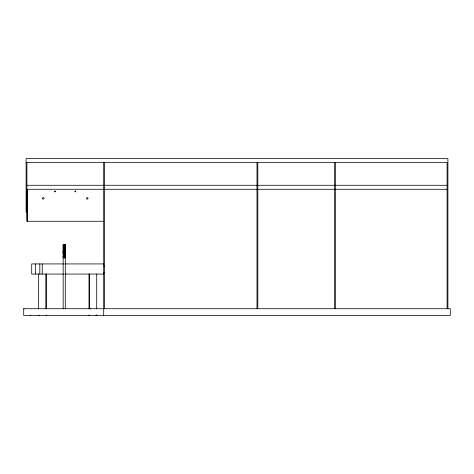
<?xml version="1.0" encoding="UTF-8"?>
<svg xmlns="http://www.w3.org/2000/svg" width="474" height="474" viewBox="0 0 474 474"><rect width="100%" height="100%" fill="white"/><g stroke="black" fill="none" stroke-linecap="round" stroke-linejoin="round"><path stroke-width="0.71" d="M63.575 244.703C62.13 245.265 68.392 243.743 63.303 245.017C64.541 245.733 65.513 244.981 65.276 244.548M63.771 245.342C67.071 244.057 63.777 244.809 63.427 244.513C68.689 244.513 62.118 245.094 63.498 244.466M63.996 245.283L63.996 245.751L65.311 245.568L63.16 245.698L63.575 245.929M63.771 245.408C62.343 244.714 68.001 244.199 63.575 245.064M63.996 246.35L63.16 246.533L65.311 246.367L64.701 246.871L64.772 247.523L63.7 247.807L63.16 247.333L65.276 246.883L63.475 247.286L63.475 247.612L65.163 247.232L64.897 247.932L65.311 248.263L63.16 248.666L65.311 248.5M64.476 246.61L63.16 247.067L65.045 246.581L65.045 247.114M64.476 245.745L65.169 245.147M64.476 247.41L63.954 247.535L65.134 247.363M64.476 246.279C62.811 245.425 63.486 247.677 63.427 247.25M63.7 247.09C62.444 246.516 66.129 246.314 63.954 246.433M64.897 247.766C66.135 247.843 63.457 247.635 63.996 248.417M64.476 247.078L63.996 246.883M64.476 247.345L65.163 247.197M64.772 248.441C62.39 249.164 64.221 249.496 63.16 249.2C62.965 249.194 64.464 248.826 65.276 249.046C65.442 249.164 62.177 249.17 63.7 249.757M63.996 249.016C63.486 248.814 62.799 248.335 64.476 247.943M64.476 249.277L63.16 249.697L65.276 249.348L65.311 247.197M64.476 248.412L65.311 247.997L64.701 248.293M64.897 251.131L65.311 250.9L64.897 251.06L65.311 251.433L63.16 251.333L64.897 251.06L65.311 250.367L63.16 250.533L65.045 250.047L63.16 250.231L65.311 249.33L64.701 249.537L64.997 250.947L63.16 251.297L63.771 251.54L63.16 251.599L63.771 251.807L63.16 251.866L63.427 252.245L65.311 251.73L64.997 253.377L63.16 253.697L63.7 253.756M64.476 250.076L63.996 250.082M64.476 249.211L64.897 248.732M63.996 250.616L63.996 251.084M64.476 249.745L63.996 249.549M63.575 250.1C66.153 249.046 64.565 251.309 65.169 250.746M63.771 251.955C68.357 250.219 61.928 252.405 63.332 251.463M63.954 251.765C68.12 251.41 61.217 253.679 63.427 252.245C62.633 252.79 64.239 255.125 63.303 255.03C63.208 254.911 65.631 254.532 63.7 254.704C62.663 254.544 63.842 255.356 63.996 254.615M63.7 251.09L64.476 250.61M63.196 252.683L63.996 252.417L63.996 251.949M63.7 252.571L63.996 252.482M63.996 252.95C66.396 252.535 64.535 252.369 63.575 252.968C63.7 254.153 62.592 253.122 64.476 252.743M64.476 251.878L64.997 251.747L64.701 253.27L63.16 253.199L65.311 253.033L63.303 252.897L63.771 253.14M63.996 253.282C64.126 254.425 66.087 252.636 64.476 253.744M64.476 252.411L63.996 252.215M64.476 252.678L65.163 252.5L64.701 252.672M64.701 253.738L64.701 254.07L65.311 253.863L63.303 254.265L65.311 254.129L63.16 254.532L63.303 254.23L63.427 254.645L65.311 254.662L64.772 254.609M63.954 254.431C65.981 254.562 64.808 252.932 65.169 253.75M64.476 253.211L64.997 253.08L64.701 252.826M63.7 255.622C63.208 255.012 66.591 254.864 64.476 254.876L63.996 254.882M64.476 255.409L63.954 255.533L65.311 255.166L64.701 255.024L64.701 255.605L63.16 256.132L63.16 256.932L65.311 256.795L63.16 257.198L65.311 257.062L64.701 257.092M64.476 254.544L65.311 253.863M63.427 257.649L64.772 257.619L64.701 255.67L65.311 255.699L63.996 255.948L63.996 256.416L64.772 256.286L64.476 256.41M64.476 255.344C65.483 255.089 65.584 255.711 64.476 255.344C63.113 255.219 62.734 256.292 63.996 255.616M63.7 257.637C63.546 257.868 62.793 256.884 63.996 257.015M64.476 255.877L64.997 255.747L63.575 255.901L63.16 256.363L65.134 256.061M64.701 257.797C65.993 256.736 64.215 258.662 63.996 257.281M63.332 257.566L65.134 256.861M64.476 257.275C63.202 257.951 63.463 257.032 63.427 257.578C63.16 257.803 65.951 256.795 64.897 257.631M64.476 257.743L63.996 257.548M65.169 257.749L65.163 255.664M64.476 244.744C63.86 245.289 63.605 244.033 63.7 244.987M63.7 244.957L63.279 244.466M63.771 244.957L63.16 245.165L64.511 244.827M63.475 244.886C62.983 246.302 63.635 245.686 64.701 244.625M64.772 244.477L64.772 244.708M63.996 245.751L63.16 246L65.311 245.864L64.701 246.16M64.701 244.827L63.996 244.685C65.181 244.857 63.765 244.3 63.996 244.951M63.7 246.439L63.16 247.6L63.996 247.618M63.427 246.581C63.024 247.304 66.153 246.907 64.997 245.283M64.897 246.865C66.099 247.155 64.316 243.832 64.701 246.604M64.772 245.81L65.311 246.13L63.996 245.816L63.7 246.207L64.701 245.959M63.575 247.167L64.772 246.954M64.701 246.338C65.542 246.379 64.831 245.982 64.476 246.545M64.772 246.344L65.276 246.385L64.772 246.456M64.772 246.61L64.476 246.877M63.771 248.222L63.7 247.807M63.771 248.607L63.196 248.649L63.475 248.945M64.701 247.872L65.134 247.529M63.7 249.14L63.196 249.751L64.772 249.62M64.476 248.145L65.134 248.098M64.701 248.406C65.839 248.186 64.328 247.706 65.311 247.73M63.575 250.035C63.374 250.13 63.492 249.176 63.575 249.395M64.772 248.477L65.169 248.613M64.701 249.093L65.276 249.051L65.169 247.618M63.954 249.099L64.997 249.081L64.476 249.543M63.771 250.888L63.7 250.438M64.772 250.076C65.317 250.58 65.181 249.597 65.045 249.448M64.772 251.789C64.914 250.645 63.279 251.469 63.196 251.884M63.7 250.473C65.211 249.887 65.767 250.562 64.476 250.811M64.701 250.539L64.701 250.225M63.475 252.085L63.16 251.83L63.771 251.623M64.701 250.805C65.175 250.42 65.489 251.232 64.701 251.404M64.772 251.22L64.772 250.841L65.163 250.965M63.575 253.234C62.9 254.218 64.073 252.571 65.163 253.033M64.476 252.209L65.134 252.162M65.134 251.795C64.754 252.429 65.85 252.239 63.954 252.565M64.701 252.405L64.897 252.032M63.771 254.206L63.16 253.963L63.996 254.082M64.701 253.205L65.311 253.063L63.7 253.489M64.701 253.359L65.045 253.448M63.996 255.415C62.692 254.651 67.788 254.698 63.954 254.698M63.7 255.273C63.392 255.693 63.19 256.233 63.575 255.527M65.276 253.549C64.938 254.265 64.997 254.313 65.134 254.763M64.701 254.805L64.897 254.502L64.897 254.864M64.701 255.071L65.311 254.899L64.701 254.959M63.996 255.948C63.735 256.132 63.072 256.558 63.475 256.41M63.475 257.779L63.16 256.896L63.996 256.416M63.196 257.216L63.771 257.139M64.772 256.475C65.074 257.572 65.116 256.683 65.045 255.913M64.701 256.671L65.311 256.529L64.701 256.938M64.772 257.275L65.311 257.566M64.701 257.625L65.045 257.714M63.332 245.597L63.575 244.969M63.475 245.781L63.196 245.413L63.771 245.224M63.475 245.745L63.7 245.52M63.575 245.769L63.303 245.929L63.475 245.686M63.475 246.45L63.16 246.533L63.427 244.513M64.476 246.077C65.501 246.059 65.353 245.301 64.772 245.656M65.169 245.218L64.897 245.633L65.276 245.882M63.954 246.699L63.475 246.812L63.771 246.942M64.897 245.994L65.163 245.301M63.771 247.689L63.303 247.564L63.771 247.357M63.427 246.45L63.303 248.098L63.475 247.552L64.997 247.481L63.16 247.831L63.996 247.949M63.475 247.878L63.332 247.665M64.897 246.699L65.163 246.699M63.575 248.062L63.303 247.795M63.996 248.151L63.332 248.566M63.575 248.862L63.196 248.684M64.701 248.139L65.276 247.979M64.897 248.394L65.276 248.216M63.7 248.838C64.843 249.288 65.068 247.896 65.276 248.246M63.996 249.816L63.196 250.017L63.771 249.94M64.701 248.891C65.874 248.53 64.5 249.152 65.163 249.365M63.475 250.278L63.332 249.899M63.303 248.098L63.303 250.497L63.771 250.29M63.475 250.485L63.196 251.084L63.996 250.817M63.771 251.007L63.16 251.066L63.996 251.416M63.303 251.599L63.575 251.167M65.276 249.046L65.311 249.597L64.476 250.011M65.311 250.367L64.897 250.331L65.169 249.946M63.475 251.611L63.475 251.285M63.771 251.421L63.475 251.878L63.996 251.682M64.701 250.426L65.311 250.93M63.427 253.383C62.799 253.163 64.15 252.95 63.196 253.217M64.701 252.204L65.311 251.996M63.575 253.863L63.996 253.483M63.196 254.017L63.996 253.75M64.897 252.926C65.151 252.227 65.228 253.353 63.996 253.217M63.475 254.277C63.16 253.857 64.031 253.637 63.475 253.951M65.311 252.766L64.701 253.27M63.427 254.982L63.475 254.579M63.771 255.741C65.619 256.57 65.104 253.916 64.897 253.264M63.996 255.148L63.16 255.332L63.771 255.474M63.771 255.273L63.196 255.314L63.575 255.368M65.276 254.68L64.997 254.319L65.276 254.882M64.897 254.526L65.311 254.396M63.575 255.634L63.196 255.883M64.772 255.107L65.276 255.148L64.897 255.059M64.897 255.231L65.311 255.166M63.332 256.997C67.148 254.141 63.267 259.124 63.332 254.929M63.575 256.434L63.303 256.665L63.771 256.422M63.575 256.967L63.996 256.748M64.897 256.393L65.311 256.262L64.701 256.736M64.897 256.564L65.276 256.547M64.997 256.748L63.475 256.849M65.169 256.949L64.997 257.643M64.897 257.192L65.276 257.044M64.897 257.364L64.476 257.542M63.996 245.485L63.16 245.467L63.196 244.88M64.897 246.065L65.311 246.101L65.163 246.397M64.897 246.504L65.276 246.35L65.276 246.681M63.303 248.429L63.7 248.038M64.997 247.748L65.169 247.28M63.7 248.986C63.078 249.063 63.042 247.938 63.575 247.967M63.7 249.674L63.303 249.999L63.575 249.834M63.303 249.999L63.303 249.697M65.134 248.897L64.701 248.826L65.311 249.063M63.996 250.284L63.16 250.266L63.427 250.047M63.575 250.367L63.16 250.533L63.996 250.55M65.134 250.995L64.997 249.786M63.303 251.333L63.427 250.912M63.332 251.131L63.427 251.647M64.897 249.531L65.311 250.1L64.897 250.165M63.475 250.752L65.163 250.432L64.772 250.456M63.303 252.399L64.701 252.091M64.897 252.198L65.311 252.5L64.772 252.441M65.163 252.464L65.045 252.849L65.134 252.328M63.303 254.265L63.575 253.833M63.771 254.023L63.16 254.265L63.575 254.662M63.427 254.911L63.575 255.166M63.427 255.178C63.332 256.037 62.995 254.331 63.7 254.437M65.134 254.828L65.163 255.196M63.196 256.345L63.427 255.913M63.303 257.66L63.771 257.489M65.045 256.914L65.134 256.695M64.997 257.376L65.163 257.098L64.476 257.21M64.701 257.536L65.311 257.299L65.163 256.795M63.575 247.197L63.332 246.93M63.196 248.417L63.196 247.849M63.427 249.117L63.332 248.797M63.196 249.715L63.575 249.502M63.771 248.809L65.276 248.512M63.575 251.196L63.196 251.084L63.427 250.847M65.276 250.349L64.997 249.911M65.134 250.728L64.772 250.722M65.169 253.483L65.276 251.416M65.134 252.097L64.476 251.943M63.332 253.863L63.575 253.501M63.303 254.295L63.575 254.194M64.897 253.898L65.311 253.833M63.475 254.313L65.134 253.999M64.476 254.609L65.276 254.348M63.196 256.15L63.427 256.316M63.332 256.262L63.575 256.499M63.196 256.683L63.575 256.594M63.196 256.914L63.332 256.499M63.7 256.073L65.276 256.013L65.134 255.332M63.332 257.098L63.427 257.382M65.134 257.429L64.897 257.264M65.311 249.597L63.954 249.899M63.303 252.014L63.475 252.049M63.332 252.731L63.575 253.063M63.427 253.916L63.332 253.264M64.772 256.321L65.134 256.161M65.134 244.963L65.163 244.466M63.332 246.599L63.575 246.836M64.701 247.938L65.169 247.813M63.196 251.35L63.575 251.528M63.303 251.747L64.997 251.51M63.475 253.246L63.575 253.128M64.772 253.389L65.311 253.3M65.134 255.362L64.897 253.797M63.16 251.066L63.575 250.995M63.575 252.5L63.16 252.399L63.196 253.483M63.16 253.999L63.575 254.568M63.303 257.732L63.996 257.749M63.427 244.714L63.196 244.649M63.196 245.716L63.196 246.018L63.196 245.68M65.276 249.549L64.897 249.798M65.134 252.932L65.163 253.329M65.276 253.08L65.045 252.98M64.897 247.665L65.163 247.932L63.475 248.086M64.997 251.949L64.701 252.026L65.045 251.913M63.427 256.778L64.701 256.357M65.045 256.979L63.954 257.098M63.303 244.631L63.7 244.572M64.897 248.103L64.897 248.37M64.701 250.071L65.163 250.165M65.163 254.396L64.772 254.455M63.303 255.794L63.7 255.77M63.303 256.096L63.7 256.037M63.575 245.834L64.997 245.615M63.771 246.024L63.196 246.249L63.475 245.953M64.701 256.203L65.163 256.262M64.511 246.729L64.997 246.711M64.772 246.99L65.134 246.8M63.7 247.238L63.303 247.298L63.575 246.995M64.772 247.523L65.276 247.481M63.771 248.423L65.045 248.05M63.7 250.705L63.196 250.515M63.475 251.113L64.772 250.953M64.997 252.044L63.954 252.032M63.7 253.371L63.303 253.43M64.772 253.655L63.7 253.786M63.575 247.102L63.996 247.416M63.7 254.052L65.045 253.78M63.996 245.218L64.772 245.088M63.7 245.408L64.701 245.271M63.7 245.941L64.701 245.805M63.996 247.884L64.772 247.754M63.771 248.69L64.701 248.471M64.511 249.395L64.997 249.348L63.7 249.52M63.771 254.141L64.772 253.922M63.996 255.883L64.772 255.753M63.7 256.606L64.701 256.47M63.954 257.364L63.303 257.465L63.196 256.647M63.954 245.668L64.511 245.662M64.511 246.462L63.996 246.551M64.511 247.262L63.996 247.351M63.954 248.299L64.511 248.293M64.511 249.128L63.996 249.217M64.511 249.928L63.996 250.017M63.954 251.001L64.511 250.995M64.511 251.795L63.996 251.884M64.511 252.595L63.996 252.683M63.954 253.631L64.511 253.626M64.511 254.461L63.996 254.55M63.954 255.231L64.897 255.036M64.511 255.261L63.996 255.35M63.954 256.333L64.511 256.327M64.511 257.127L63.996 257.216M26.1 162.612L447.9 162.612M26.84 185.275L447.16 185.275M26.84 189.274L447.16 189.274M26.899 211.937L26.1 211.937L26.1 158.612L447.9 158.612L447.9 308.722M103.688 221.269L26.899 221.269L26.899 162.612M63.16 257.797L65.294 257.797L65.294 308.645M63.552 263.929L31.699 263.929L31.699 274.061L63.552 274.061M64.825 263.929L103.688 263.929M103.688 266.062L104.487 266.062M103.688 272.728L104.487 272.728M64.825 274.061L103.688 274.061M23.7 308.722L450.3 308.722L450.3 315.388L23.7 315.388L23.7 308.722L24.103 308.829M64.701 248.625L65.163 248.767M63.7 255.356L63.7 255.652M63.303 255.895L63.575 256.167M65.163 250.367L64.997 250.681M90.356 308.722L90.753 308.829M63.427 250.716L63.427 252.446M63.332 250.965L63.303 250.497M63.332 255.966L63.427 255.646M63.303 251.83L63.575 252.263M64.997 247.481L64.897 247.061M63.475 251.019L63.475 251.25M63.475 253.685L63.475 253.916M64.997 256.28L64.897 255.859M63.475 257.151L63.575 257.66M64.701 254.07L64.772 255.219M63.771 257.607L63.771 257.222M64.511 244.56L64.476 257.797M96.915 314.985L97.022 315.388M30.259 314.985L30.366 315.388M447.101 162.612L447.101 308.722M335.385 162.612L335.385 308.722M334.585 162.612L334.585 308.722M257.797 162.612L257.797 308.722M256.997 162.612L256.997 308.722M104.487 162.612L104.487 308.722M103.688 162.612L103.688 315.388M96.726 274.061L96.726 308.87M89.562 274.061L89.562 308.87M88.999 274.061L88.999 308.87M64.701 247.606L64.701 249.004M64.233 244.466L64.233 257.797M63.996 244.466L63.996 257.797M63.771 250.088L63.575 249.768M63.427 245.781L63.427 246.184M63.427 252.778L63.196 252.346M63.16 257.696L63.16 308.645M46.387 274.061L46.387 308.87M45.824 274.061L45.824 308.87M42.239 263.929L42.239 274.061M39.822 263.929L39.822 274.061M38.661 274.061L38.661 308.87M35.586 263.929L35.586 274.061M27.433 189.274L27.433 221.269M27.166 189.274L27.166 221.269M89.284 314.997A1.333 0.942 -90 0 1 88.62 315.388M96.453 314.997A1.333 0.942 -90 0 1 95.784 315.388M46.766 315.388A1.333 0.942 -90 0 1 46.102 314.997M39.603 315.388A1.333 0.942 -90 0 1 38.933 314.997M54.646 191.271C55.298 193.303 56.228 189.831 54.646 191.271M74.91 191.271C75.562 193.303 76.492 189.831 74.91 191.271M42.779 198.861A0.735 0.735 0 0 0 44.005 198.529A0.735 0.735 0 0 0 43.104 197.628A0.735 0.735 0 0 0 42.779 198.861M86.926 198.973A0.735 0.735 0 0 0 88.022 198.339A0.735 0.735 0 0 0 86.926 197.705A0.735 0.735 0 0 0 86.926 198.973"/></g></svg>
